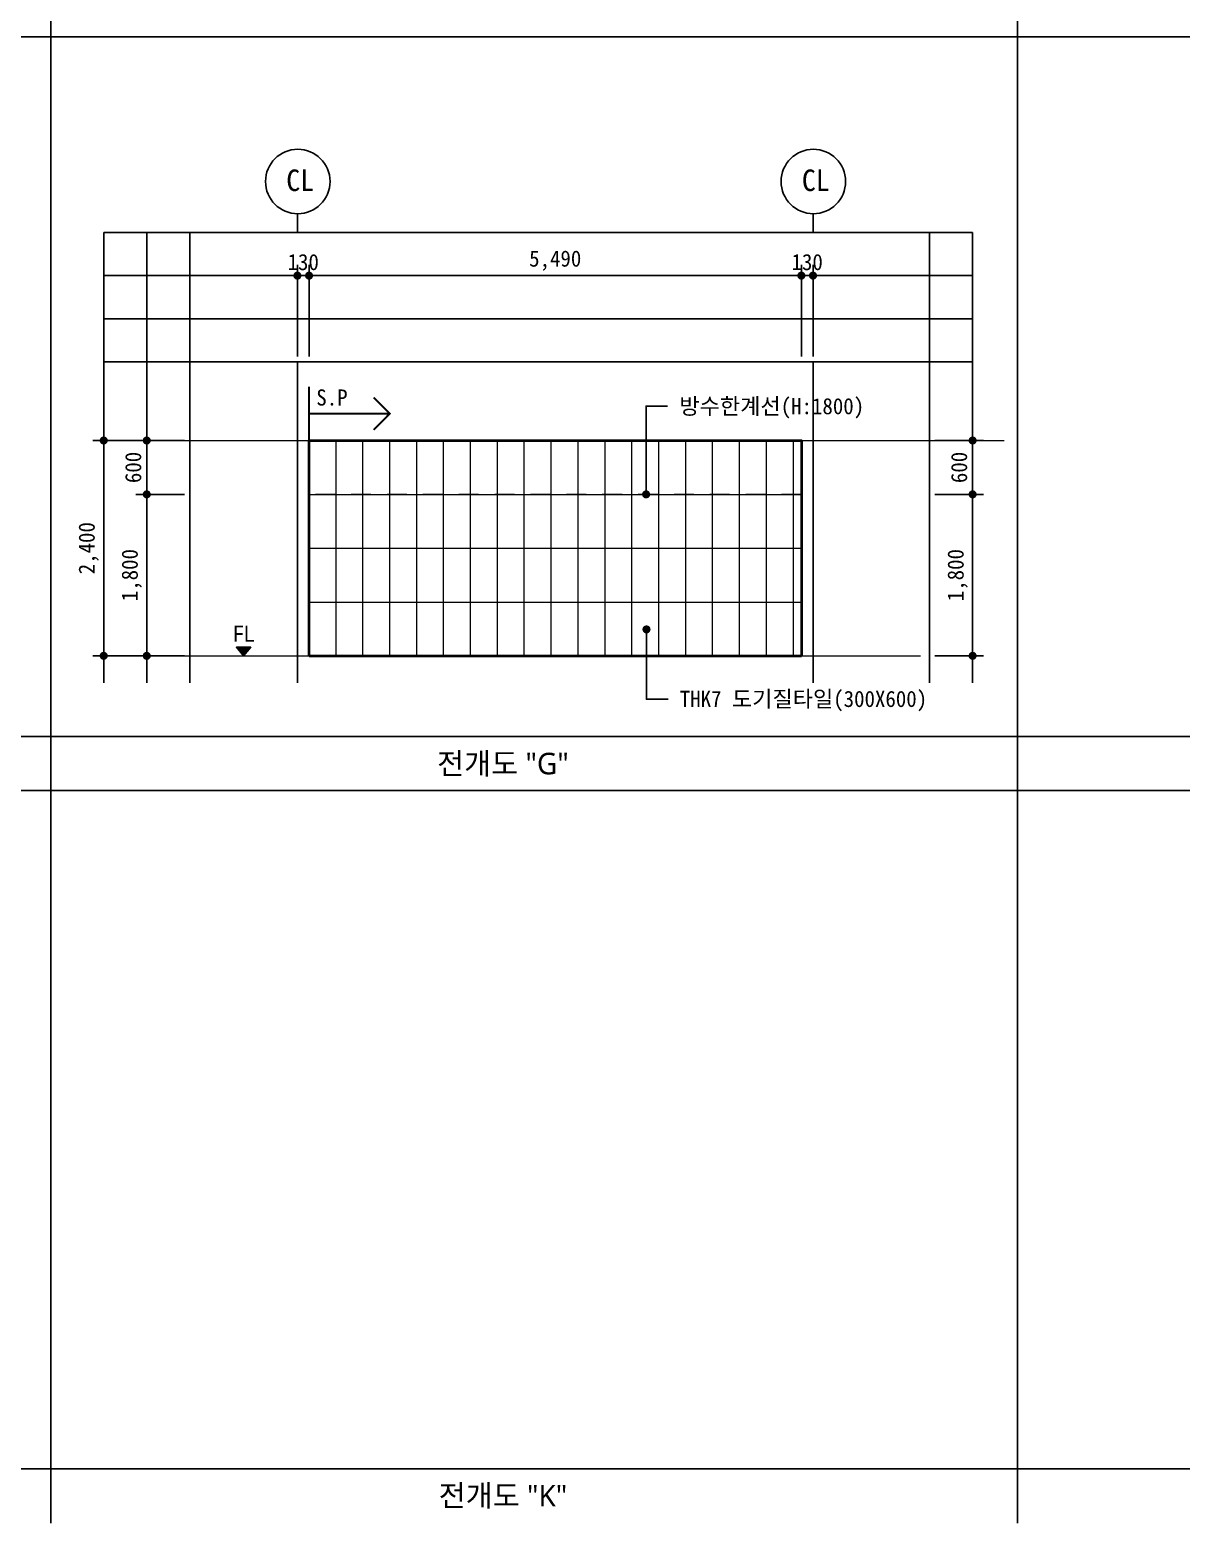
# Model space of a CAD drawing. Header units: millimetres. Extents: x -423835 to -174325, y -1379898 to -1311126.
# Drawn here: x -402026 to -389187, y -1379898 to -1363255 of the extents above; entities that cross this region are included whole.
import ezdxf
from ezdxf.enums import TextEntityAlignment as Align

# ---------------------------------------------------------------- set-up
doc = ezdxf.new("R2010")
doc.units = ezdxf.units.MM
doc.header["$LTSCALE"] = 100
doc.header["$MEASUREMENT"] = 0
doc.header["$PDSIZE"] = -10
doc.linetypes.add('HID', pattern=[2, 1.1, -0.9])
doc.layers.get('0').update_dxf_attribs({"linetype": 'CONTINUOUS'})
doc.layers.get('Defpoints').update_dxf_attribs({"color": 153, "linetype": 'CONTINUOUS'})
for name, color, linetype, lineweight in [('A-AXIS-BUBL', 7, 'CONTINUOUS', 25), ('A-ELEV-LIN1', 2, 'CONTINUOUS', 40), ('A-MKXS-TEXT1', 3, 'CONTINUOUS', 25), ('A-WAXK-PATT', 8, 'CONTINUOUS', 18), ('A-XXXX-FIN2', 6, 'CONTINUOUS', 20), ('A-XXXX-SYMB', 7, 'CONTINUOUS', 25), ('A-XXXX-TXT2', 3, 'CONTINUOUS', 25)]:
    doc.layers.add(name, color=color, linetype=linetype, lineweight=lineweight)
for name, color, linetype in [('A-DIMS', 7, 'CONTINUOUS'), ('A-MKXS-LEAD', 7, 'CONTINUOUS'), ('AA-AXIS-LINE-1', 1, 'CONTINUOUS'), ('IN-F-PAT', 8, 'CONTINUOUS'), ('IN-TEXT-FIN', 3, 'CONTINUOUS'), ('방수', 7, 'HID')]:
    doc.layers.add(name, color=color, linetype=linetype)
doc.layers.add('A-XXXX-NPLT', color=144, linetype='CONTINUOUS', lineweight=0, plot=False)
doc.styles.add('HY울릉도L', font='')
doc.styles.add('돋움체', font='')
doc.styles.add('맑은 고딕', font='malgun.ttf')
doc.styles.add('맑은고딕', font='malgun.ttf')
doc.styles.get('HY울릉도L').set_extended_font_data('HYwulM')
doc.styles.get('돋움체').set_extended_font_data('DotumChe')
doc.dimstyles.new('CDIM', dxfattribs={"dimtxt": 3, "dimasz": 1.5, "dimexe": 2, "dimexo": 1, "dimgap": 1, "dimtad": 1, "dimdec": 0, "dimrnd": 0.5, "dimzin": 0, "dimdsep": 32, "dimlunit": 6, "dimtxsty": 'HY울릉도L', "dimblk1": '_CIDOT', "dimblk2": '_CIDOT', "dimsah": 1, "dimcen": 5.5, "dimclrd": 2, "dimclre": 2, "dimclrt": 7, "dimadec": 0, "dimazin": 0, "dimtfac": 1, "dimtdec": 0, "dimtix": 1, "dimtmove": 2, "dimatfit": 1, "dimldrblk": '_CIDOT', "dimfxl": 1, "dimtolj": 1, "dimtzin": 0, "dimlwd": -1, "dimarcsym": 0})

# ---------------------------------------------------------------- blocks, each defined once
blk = doc.blocks.new('A$C028158C4')
at = {"layer": 'A-AXIS-BUBL', "ltscale": 0.2}
blk.add_line((0, 0), (0, 175), dxfattribs=at)
blk.add_circle((3, 475), 300, dxfattribs=at)
blk = doc.blocks.new('_CIDOT')
at = {"color": 0, "linetype": 'ByBlock'}
blk.add_line((2, 0), (-1, 0), dxfattribs=at)
at = {"color": 0, "linetype": 'ByBlock', "const_width": 0.5}
blk.add_lwpolyline([(-0.25, 0, 1), (0.25, 0, 1)], format="xyb", close=True, dxfattribs=at)
blk = doc.blocks.new('*D475')
at = {"layer": 'A-DIMS', "lineweight": -2, "transparency": 16777216}
for p, q in [((-400302, -1367832), (-401322, -1367832)), ((-400302, -1370232), (-401322, -1370232))]:
    blk.add_line(p, q, dxfattribs=at)
at = {"layer": 'A-DIMS', "transparency": 16777216}
blk.add_line((-401202, -1367922), (-401202, -1370142), dxfattribs=at)
at = {"layer": 'Defpoints', "color": 0, "transparency": 16777216}
for p in [(-400242, -1367832), (-401202, -1370232), (-400242, -1370232)]:
    blk.add_point(p, dxfattribs=at)
at = {"layer": 'A-DIMS', "transparency": 16777216, "xscale": 90, "yscale": 90, "zscale": 90}
for p, rotation in [((-401202, -1367832), 90), ((-401202, -1370232), 270)]:
    blk.add_blockref('_CIDOT', p, dxfattribs=dict(at, rotation=rotation))
at = {"layer": 'A-DIMS', "color": 3, "transparency": 16777216, "insert": (-401369, -1369032), "char_height": 180, "attachment_point": 5, "rotation": 90, "style": '돋움체'}
blk.add_mtext('\\A1;2,400', dxfattribs=at)
blk = doc.blocks.new('*D476')
at = {"layer": 'A-DIMS', "lineweight": -2, "transparency": 16777216}
for p, q in [((-398912, -1366894), (-398912, -1365874)), ((-393422, -1366814), (-393422, -1365874))]:
    blk.add_line(p, q, dxfattribs=at)
at = {"layer": 'A-DIMS', "transparency": 16777216}
blk.add_line((-393512, -1365994), (-398822, -1365994), dxfattribs=at)
at = {"layer": 'Defpoints', "color": 0, "transparency": 16777216}
for p in [(-398912, -1365994), (-393422, -1366874), (-398912, -1366954)]:
    blk.add_point(p, dxfattribs=at)
at = {"layer": 'A-DIMS', "transparency": 16777216, "xscale": 90, "yscale": 90, "zscale": 90, "rotation": 180}
blk.add_blockref('_CIDOT', (-398912, -1365994), dxfattribs=at)
at = {"layer": 'A-DIMS', "transparency": 16777216, "xscale": 90, "yscale": 90, "zscale": 90}
blk.add_blockref('_CIDOT', (-393422, -1365994), dxfattribs=at)
at = {"layer": 'A-DIMS', "color": 3, "transparency": 16777216, "insert": (-396167, -1365827), "char_height": 180, "attachment_point": 5, "style": '돋움체'}
blk.add_mtext('\\A1;5,490', dxfattribs=at)
blk = doc.blocks.new('*D477')
at = {"layer": 'A-DIMS', "lineweight": -2, "transparency": 16777216}
for p, q in [((-393422, -1366894), (-393422, -1365874)), ((-393292, -1366894), (-393292, -1365874))]:
    blk.add_line(p, q, dxfattribs=at)
at = {"layer": 'A-DIMS', "transparency": 16777216}
for p, q in [((-393512, -1365994), (-393602, -1365994)), ((-393292, -1365994), (-393422, -1365994)), ((-393202, -1365994), (-393112, -1365994))]:
    blk.add_line(p, q, dxfattribs=at)
at = {"layer": 'Defpoints', "color": 0, "transparency": 16777216}
for p in [(-393422, -1365994), (-393422, -1366954), (-393292, -1366954)]:
    blk.add_point(p, dxfattribs=at)
at = {"layer": 'A-DIMS', "transparency": 16777216, "xscale": 90, "yscale": 90, "zscale": 90}
blk.add_blockref('_CIDOT', (-393422, -1365994), dxfattribs=at)
at = {"layer": 'A-DIMS', "transparency": 16777216, "xscale": 90, "yscale": 90, "zscale": 90, "rotation": 180}
blk.add_blockref('_CIDOT', (-393292, -1365994), dxfattribs=at)
at = {"layer": 'A-DIMS', "color": 3, "transparency": 16777216, "insert": (-393357, -1365844), "char_height": 180, "attachment_point": 5, "style": '돋움체'}
blk.add_mtext('\\A1;130', dxfattribs=at)
blk = doc.blocks.new('*D478')
at = {"layer": 'A-DIMS', "lineweight": -2, "transparency": 16777216}
for p, q in [((-399042, -1366894), (-399042, -1365874)), ((-398912, -1366894), (-398912, -1365874))]:
    blk.add_line(p, q, dxfattribs=at)
at = {"layer": 'A-DIMS', "transparency": 16777216}
for p, q in [((-399132, -1365994), (-399222, -1365994)), ((-398912, -1365994), (-399042, -1365994)), ((-398822, -1365994), (-398732, -1365994))]:
    blk.add_line(p, q, dxfattribs=at)
at = {"layer": 'Defpoints', "color": 0, "transparency": 16777216}
for p in [(-399042, -1365994), (-399042, -1366954), (-398912, -1366954)]:
    blk.add_point(p, dxfattribs=at)
at = {"layer": 'A-DIMS', "transparency": 16777216, "xscale": 90, "yscale": 90, "zscale": 90}
blk.add_blockref('_CIDOT', (-399042, -1365994), dxfattribs=at)
at = {"layer": 'A-DIMS', "transparency": 16777216, "xscale": 90, "yscale": 90, "zscale": 90, "rotation": 180}
blk.add_blockref('_CIDOT', (-398912, -1365994), dxfattribs=at)
at = {"layer": 'A-DIMS', "color": 3, "transparency": 16777216, "insert": (-398977, -1365844), "char_height": 180, "attachment_point": 5, "style": '돋움체'}
blk.add_mtext('\\A1;130', dxfattribs=at)
blk = doc.blocks.new('*D479')
at = {"layer": 'A-DIMS', "lineweight": -2, "transparency": 16777216}
for p, q in [((-391932, -1368432), (-391392, -1368432)), ((-391932, -1370232), (-391392, -1370232))]:
    blk.add_line(p, q, dxfattribs=at)
at = {"layer": 'A-DIMS', "transparency": 16777216}
blk.add_line((-391512, -1370142), (-391512, -1368522), dxfattribs=at)
at = {"layer": 'Defpoints', "color": 0, "transparency": 16777216}
for p in [(-391992, -1368432), (-391512, -1368432), (-391992, -1370232)]:
    blk.add_point(p, dxfattribs=at)
at = {"layer": 'A-DIMS', "transparency": 16777216, "xscale": 90, "yscale": 90, "zscale": 90}
for p, rotation in [((-391512, -1368432), 90), ((-391512, -1370232), 270)]:
    blk.add_blockref('_CIDOT', p, dxfattribs=dict(at, rotation=rotation))
at = {"layer": 'A-DIMS', "color": 3, "transparency": 16777216, "insert": (-391679, -1369332), "char_height": 180, "attachment_point": 5, "rotation": 90, "style": '돋움체'}
blk.add_mtext('\\A1;1,800', dxfattribs=at)
blk = doc.blocks.new('*D480')
at = {"layer": 'A-DIMS', "lineweight": -2, "transparency": 16777216}
for p, q in [((-391932, -1367832), (-391392, -1367832)), ((-391932, -1368432), (-391392, -1368432))]:
    blk.add_line(p, q, dxfattribs=at)
at = {"layer": 'A-DIMS', "transparency": 16777216}
blk.add_line((-391512, -1368342), (-391512, -1367922), dxfattribs=at)
at = {"layer": 'Defpoints', "color": 0, "transparency": 16777216}
for p in [(-391992, -1367832), (-391512, -1367832), (-391992, -1368432)]:
    blk.add_point(p, dxfattribs=at)
at = {"layer": 'A-DIMS', "transparency": 16777216, "xscale": 90, "yscale": 90, "zscale": 90}
for p, rotation in [((-391512, -1367832), 90), ((-391512, -1368432), 270)]:
    blk.add_blockref('_CIDOT', p, dxfattribs=dict(at, rotation=rotation))
at = {"layer": 'A-DIMS', "color": 3, "transparency": 16777216, "insert": (-391662, -1368132), "char_height": 180, "attachment_point": 5, "rotation": 90, "style": '돋움체'}
blk.add_mtext('\\A1;600', dxfattribs=at)
blk = doc.blocks.new('*D473')
at = {"layer": 'A-DIMS', "lineweight": -2, "transparency": 16777216}
for p, q in [((-400302, -1368432), (-400842, -1368432)), ((-400302, -1370232), (-400842, -1370232))]:
    blk.add_line(p, q, dxfattribs=at)
at = {"layer": 'A-DIMS', "transparency": 16777216}
blk.add_line((-400722, -1370142), (-400722, -1368522), dxfattribs=at)
at = {"layer": 'Defpoints', "color": 0, "transparency": 16777216}
for p in [(-400722, -1368432), (-400242, -1368432), (-400242, -1370232)]:
    blk.add_point(p, dxfattribs=at)
at = {"layer": 'A-DIMS', "transparency": 16777216, "xscale": 90, "yscale": 90, "zscale": 90}
for p, rotation in [((-400722, -1368432), 90), ((-400722, -1370232), 270)]:
    blk.add_blockref('_CIDOT', p, dxfattribs=dict(at, rotation=rotation))
at = {"layer": 'A-DIMS', "color": 3, "transparency": 16777216, "insert": (-400889, -1369332), "char_height": 180, "attachment_point": 5, "rotation": 90, "style": '돋움체'}
blk.add_mtext('\\A1;1,800', dxfattribs=at)
blk = doc.blocks.new('*D474')
at = {"layer": 'A-DIMS', "lineweight": -2, "transparency": 16777216}
for p, q in [((-400302, -1367832), (-400842, -1367832)), ((-400302, -1368432), (-400842, -1368432))]:
    blk.add_line(p, q, dxfattribs=at)
at = {"layer": 'A-DIMS', "transparency": 16777216}
blk.add_line((-400722, -1368342), (-400722, -1367922), dxfattribs=at)
at = {"layer": 'Defpoints', "color": 0, "transparency": 16777216}
for p in [(-400722, -1367832), (-400242, -1367832), (-400242, -1368432)]:
    blk.add_point(p, dxfattribs=at)
at = {"layer": 'A-DIMS', "transparency": 16777216, "xscale": 90, "yscale": 90, "zscale": 90}
for p, rotation in [((-400722, -1367832), 90), ((-400722, -1368432), 270)]:
    blk.add_blockref('_CIDOT', p, dxfattribs=dict(at, rotation=rotation))
at = {"layer": 'A-DIMS', "color": 3, "transparency": 16777216, "insert": (-400872, -1368132), "char_height": 180, "attachment_point": 5, "rotation": 90, "style": '돋움체'}
blk.add_mtext('\\A1;600', dxfattribs=at)

msp = doc.modelspace()

# ---------------------------------------------------------------- hatches: boundary and pattern name
at = {"layer": 'A-WAXK-PATT'}
h = msp.add_hatch(dxfattribs=at)
h.set_pattern_fill('벽타일63', color=256, angle=90)
h.set_pattern_definition([(90, (-398911.67, -1370232.08), (-300, 2e-14), []), (180, (-398911.7, -1370232.1), (-7e-14, -600), [])])
h.paths.add_polyline_path([(-393421.7, -1367832.1), (-398911.7, -1367832.1), (-398911.7, -1370232.1), (-393421.7, -1370232.1)])
at = {"layer": 'A-XXXX-SYMB'}
msp.add_hatch(color=256, dxfattribs=at).paths.add_polyline_path([(-399642.1, -1370232.1), (-399722.7, -1370136.1), (-399561.6, -1370136.1)])

# ---------------------------------------------------------------- linework, layer by layer
at = {"color": 3, "ltscale": 2}
for p, q in [((-401792.9, -1346766.1), (-401792.9, -1379898.1)), ((-391011.7, -1346766.1), (-391011.7, -1379898.1)), ((-379750.4, -1363332.1), (-423835.4, -1363332.1)), ((-423835.4, -1371132.1), (-379750.4, -1371132.1)), ((-423835.4, -1371732.1), (-379750.4, -1371732.1)), ((-423835.4, -1379291.6), (-379750.4, -1379291.6))]:
    msp.add_line(p, q, dxfattribs=at)
at = {"layer": 'A-ELEV-LIN1'}
msp.add_line((-398911.7, -1370232.1), (-393421.7, -1370232.1), dxfattribs=at)
msp.add_lwpolyline([(-398911.7, -1370232.1), (-398911.7, -1367832.1), (-393421.7, -1367832.1), (-393421.7, -1370232.1)], dxfattribs=at)
at = {"layer": 'A-MKXS-LEAD'}
for points in [[(-394913.5, -1367448.8), (-395153.5, -1367448.8), (-395153.5, -1368432.1)], [(-394909.2, -1370715.3), (-395149.2, -1370715.3), (-395149.2, -1369937.1)]]:
    msp.add_lwpolyline(points, dxfattribs=at)
at = {"layer": 'A-MKXS-LEAD', "const_width": 45}
for points in [[(-395176, -1368432.1, 1), (-395131, -1368432.1, 1)], [(-395171.7, -1369937.1, -1), (-395126.7, -1369937.1, -1)]]:
    msp.add_lwpolyline(points, format="xyb", close=True, dxfattribs=at)
at = {"layer": 'A-WAXK-PATT'}
msp.add_lwpolyline([(-398911.7, -1370232.1), (-398911.7, -1367832.1)], dxfattribs=at)
at = {"layer": 'A-XXXX-FIN2'}
msp.add_line((-400341.7, -1370232.1), (-392091.7, -1370232.1), dxfattribs=at)
at = {"layer": 'A-XXXX-NPLT'}
msp.add_line((-400511.7, -1367832.1), (-391161.7, -1367832.1), dxfattribs=at)
at = {"layer": 'A-XXXX-SYMB'}
msp.add_lwpolyline([(-399642.1, -1370232.1), (-399722.7, -1370136.1), (-399561.6, -1370136.1), (-399642.1, -1370232.1)], dxfattribs=at)
at = {"layer": 'AA-AXIS-LINE-1'}
for p, q in [((-399041.7, -1366954.3), (-399041.7, -1370532.1)), ((-393291.7, -1366954.3), (-393291.7, -1370532.1))]:
    msp.add_line(p, q, dxfattribs=at)
at = {"layer": 'Defpoints'}
for p, q in [((-401201.7, -1370532.1), (-401201.7, -1365514.3)), ((-401201.7, -1365514.3), (-391511.7, -1365514.3)), ((-400721.7, -1370532.1), (-400721.7, -1365514.3)), ((-400241.7, -1370532.1), (-400241.7, -1365514.3)), ((-391991.7, -1365514.3), (-391991.7, -1370532.1)), ((-391511.7, -1365514.3), (-391511.7, -1370532.1)), ((-401201.7, -1365994.3), (-391511.7, -1365994.3)), ((-401201.7, -1366474.3), (-391511.7, -1366474.3)), ((-401201.7, -1366954.3), (-391511.7, -1366954.3))]:
    msp.add_line(p, q, dxfattribs=at)
at = {"layer": 'IN-F-PAT', "color": 2, "const_width": 22.5}
for points in [[(-398911.7, -1367832.1), (-398911.7, -1367232.1)], [(-398191.7, -1367352.1), (-398011.7, -1367532.1), (-398191.7, -1367712.1)], [(-398911.7, -1367532.1), (-398011.7, -1367532.1)]]:
    msp.add_lwpolyline(points, dxfattribs=at)
at = {"layer": '방수', "color": 2, "ltscale": 2}
msp.add_lwpolyline([(-393421.7, -1368432.1), (-398911.7, -1368432.1)], dxfattribs=at)

# ---------------------------------------------------------------- block references
at = {"xscale": 1.198871389330295, "yscale": 1.198871389330295, "zscale": 1.198871389330295}
for p in [(-399041.7, -1365514.3), (-393291.7, -1365514.3)]:
    msp.add_blockref('A$C028158C4', p, dxfattribs=at)

# ---------------------------------------------------------------- texts
at = {"layer": 'A-MKXS-TEXT1', "style": '돋움체'}
for s, p in [('방수한계선(H:1800)', (-394781.8, -1367448.8)), ('THK7 도기질타일(300X600)', (-394777.5, -1370711.5))]:
    msp.add_text(s, height=180, dxfattribs=at).set_placement(p, align=Align.MIDDLE_LEFT)
at = {"layer": 'A-MKXS-TEXT1', "style": '맑은고딕'}
msp.add_text('FL', height=180, dxfattribs=at).set_placement((-399642.1, -1370074.2), align=Align.CENTER)
at = {"layer": 'A-XXXX-TXT2', "ltscale": 0.2, "style": '돋움체'}
for p in [(-399011, -1364931.1), (-393261, -1364931.1)]:
    msp.add_text('CL', height=240, dxfattribs=at).set_placement(p, align=Align.MIDDLE)
at = {"layer": 'A-XXXX-TXT2', "style": '맑은 고딕'}
for s, p in [('전개도 "G"', (-396749.6, -1371432.1)), ('전개도 "K"', (-396749.6, -1379591.6))]:
    msp.add_text(s, height=240, dxfattribs=at).set_placement(p, align=Align.MIDDLE_CENTER)
at = {"layer": 'IN-TEXT-FIN', "color": 2, "style": '돋움체'}
msp.add_text('S.P', height=180, dxfattribs=at).set_placement((-398482.3, -1367352.1), align=Align.MIDDLE_RIGHT)

# ---------------------------------------------------------------- dimensions: what is measured, and where the dimension line sits
at = {"layer": 'A-DIMS'}
for base, p1, p2, picture, middle in [((-399041.7, -1365994.3), (-398911.7, -1366954.3), (-399041.7, -1366954.3), '*D478', (-398976.7, -1365844.2)), ((-398911.7, -1365994.3), (-393421.7, -1366874.3), (-398911.7, -1366954.3), '*D476', (-396166.7, -1365827.2)), ((-393421.7, -1365994.3), (-393291.7, -1366954.3), (-393421.7, -1366954.3), '*D477', (-393356.7, -1365844.2))]:
    dim = msp.add_linear_dim(base=base, p1=p1, p2=p2, dimstyle='CDIM', override={"dimscale": 60, "dimtxsty": '돋움체', "dimclrd": 256, "dimclre": 256, "dimclrt": 3}, dxfattribs=at)
    dim.commit()
    dim.dimension.update_dxf_attribs({"geometry": picture, "text_midpoint": middle})
for base, p1, p2, picture, middle in [((-401201.7, -1370232.1), (-400241.7, -1367832.1), (-400241.7, -1370232.1), '*D475', (-401368.8, -1369032.1)), ((-400721.7, -1367832.1), (-400241.7, -1368432.1), (-400241.7, -1367832.1), '*D474', (-400871.8, -1368132.1)), ((-391511.7, -1367832.1), (-391991.7, -1368432.1), (-391991.7, -1367832.1), '*D480', (-391661.8, -1368132.1)), ((-400721.7, -1368432.1), (-400241.7, -1370232.1), (-400241.7, -1368432.1), '*D473', (-400888.8, -1369332.1)), ((-391511.7, -1368432.1), (-391991.7, -1370232.1), (-391991.7, -1368432.1), '*D479', (-391678.8, -1369332.1))]:
    dim = msp.add_linear_dim(base=base, p1=p1, p2=p2, angle=90, dimstyle='CDIM', override={"dimscale": 60, "dimtxsty": '돋움체', "dimclrd": 256, "dimclre": 256, "dimclrt": 3}, dxfattribs=at)
    dim.commit()
    dim.dimension.update_dxf_attribs({"geometry": picture, "text_midpoint": middle})

doc.saveas('drawing.dxf')
